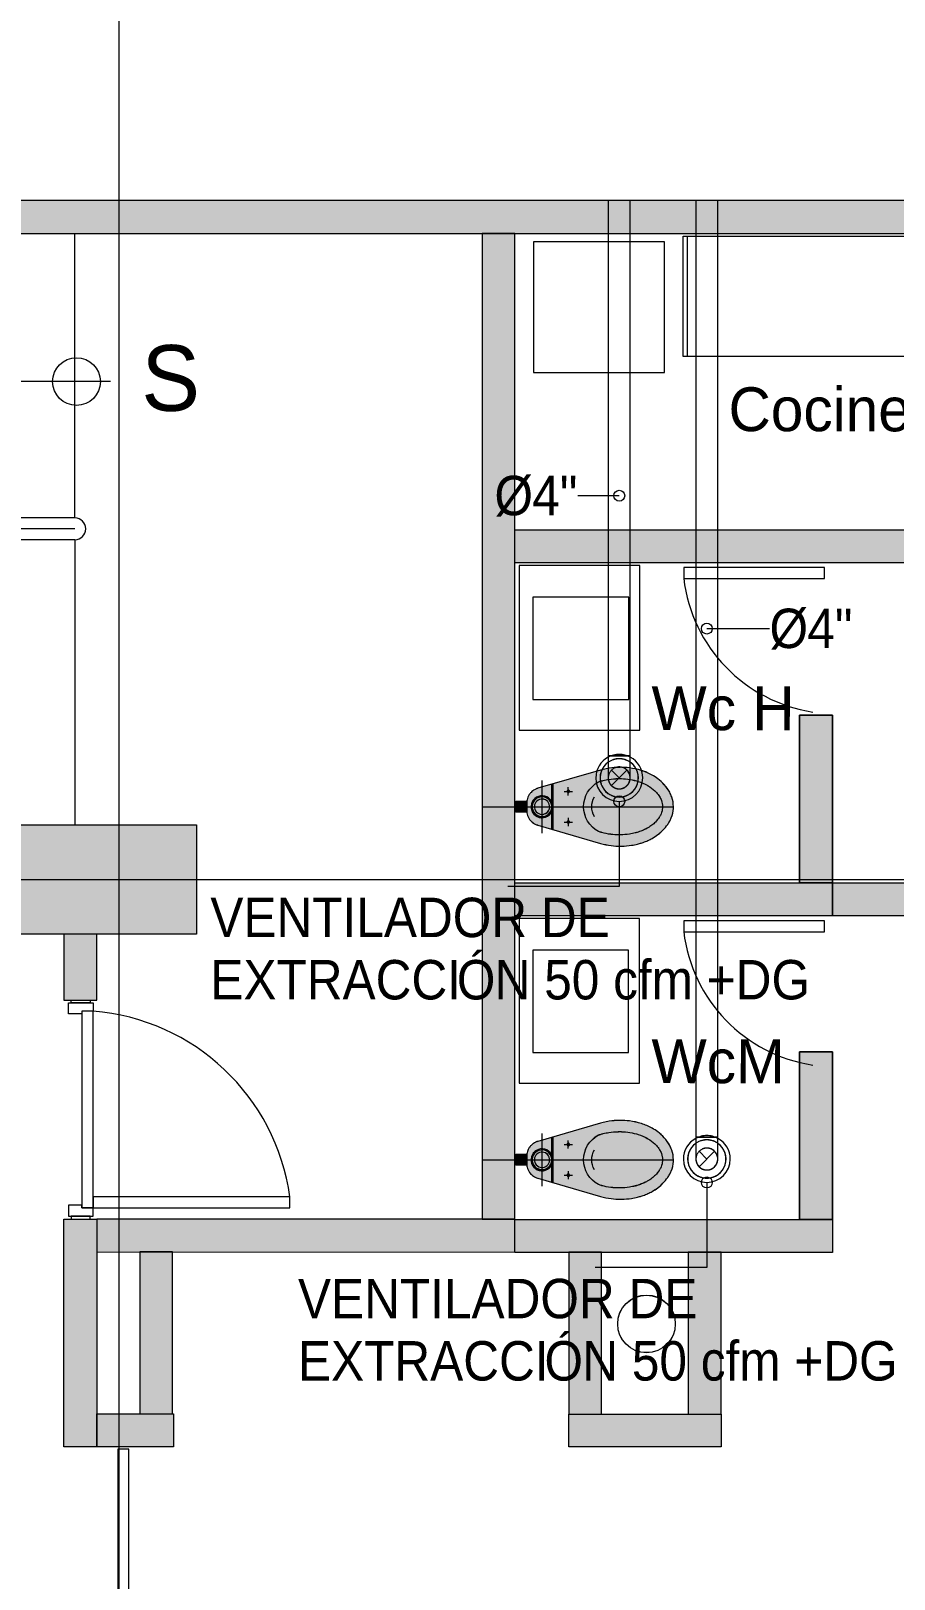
# Model space of a CAD drawing. Header units: metres. Extents: x 31.9 to 92.3, y -29 to 44.
# Drawn here: x 71.1 to 75.04, y -15.12 to -8.05 of the extents above; entities that cross this region are included whole.
import ezdxf

# ---------------------------------------------------------------- set-up
doc = ezdxf.new("R2010")
doc.units = ezdxf.units.M
doc.header["$LTSCALE"] = 100
doc.linetypes.add('HIDDEN JT', pattern=[0.0016, 0.001, -0.0006000000000000001])
doc.layers.add('A-DETL', color=7, linetype='Continuous', lineweight=9, true_color=0x00a600)
for name, color, linetype, lineweight in [('Arqui', 8, 'Continuous', 0), ('M-EQPM', 7, 'Continuous', 18), ('M-EQPM-IDEN', 7, 'Continuous', 9), ('M-HVAC-DUCT', 7, 'Continuous', 18), ('M-HVAC-DUCT-IDEN', 7, 'Continuous', 9)]:
    doc.layers.add(name, color=color, linetype=linetype, lineweight=lineweight)
doc.styles.add('SansSerif', font='SANSS__.TTF', dxfattribs={"width": 0.9, "height": 0.1799999999999998})

# ---------------------------------------------------------------- blocks, each defined once
blk = doc.blocks.new('estructura etapa 3')
at = {"layer": 'Arqui'}
h = blk.add_hatch(color=256, dxfattribs=at)
h.paths.add_polyline_path([(-91.65052479424082, -6658.123952498036), (-91.65052483163788, -6657.623952492478), (-92.34962468142191, -6657.623952492692), (-92.34962464402486, -6658.123952498251)])
h.paths.add_polyline_path([(-49.35360165399231, -6658.123953550201), (-49.35360165463851, -6657.623953544642), (-50.05450180622518, -6657.624073242631), (-50.05450180557898, -6658.124073248189)])
h.paths.add_polyline_path([(-56.05269290422109, -6658.123953548908), (-56.05269290486729, -6657.623953543349), (-56.75269290454423, -6657.624054381149), (-56.75269290389804, -6658.124054386707)])
h.paths.add_polyline_path([(-76.44963033445936, -6659.123953527316), (-76.94963033376087, -6659.123953525937), (-76.9496303338118, -6657.623953525355), (-76.44963033520833, -6657.623953526268)])
h.paths.add_polyline_path([(-83.94962466275808, -6659.123953526419), (-84.44962466205959, -6659.123953525041), (-84.44962466211052, -6657.623953524459), (-83.94962466350705, -6657.623953525372)])
h.paths.add_polyline_path([(-60.45199772839385, -6659.123953526823), (-60.95199772769581, -6659.123953525441), (-60.95199772774629, -6657.623953524859), (-60.45199772914327, -6657.623953525776)])
h.paths.add_polyline_path([(-67.94963033684814, -6659.123953523713), (-68.44963033614965, -6659.123953522334), (-68.44963033620058, -6657.623953521752), (-67.94963033759711, -6657.623953522665)])
h.paths.add_polyline_path([(-91.8500747383024, -6668.198768413866), (-91.85097488956569, -6667.598768198336), (-92.3500747393499, -6667.598781503685), (-92.34917458808638, -6668.198781719215)])
h.paths.add_polyline_path([(-49.35360165997224, -6668.198834775361), (-49.35360165969462, -6667.598834775361), (-49.85360166074236, -6667.598833612342), (-49.85360166101998, -6668.198833612343)])
h.paths.add_polyline_path([(-56.15447406834653, -6668.148833038669), (-56.15447406899273, -6667.648833033111), (-56.85356531954483, -6667.649075604333), (-56.85356531889863, -6668.149075609892)])
h.paths.add_polyline_path([(-59.95199772806779, -6667.648834198664), (-59.95199772878357, -6668.148834196337), (-61.45199772983131, -6668.148834197909), (-61.45199772876629, -6667.648834201169)])
h.paths.add_polyline_path([(-75.94963033499096, -6667.648834198664), (-75.94963033570673, -6668.148834196337), (-77.44963033675447, -6668.148834197915), (-77.44963033568945, -6667.648834201173)])
h.paths.add_polyline_path([(-68.9496303369873, -6667.648834196665), (-68.94963033537522, -6668.148834193871), (-67.44963033560805, -6668.148834194158), (-67.44963033675447, -6667.648834196951)])
h.paths.add_polyline_path([(-84.94963033851843, -6667.648834198664), (-84.9496303378022, -6668.148834196337), (-83.44963033675447, -6668.148834197913), (-83.44963033781994, -6667.648834201173)])
h.paths.add_polyline_path([(-91.85007473830262, -6676.198714255436), (-91.85007473830262, -6675.598714255436), (-92.34917458808661, -6675.598833980074), (-92.34917458808661, -6676.198833980075)])
h.paths.add_polyline_path([(-49.35360166367525, -6676.19883419188), (-49.35360166339763, -6675.598834191882), (-49.85360166444536, -6675.598834192097), (-49.85360166472299, -6676.198834192096)])
h.paths.add_polyline_path([(-56.15447406836017, -6676.148834216151), (-56.15447406900614, -6675.648834210593), (-56.75356531955811, -6675.64883419414), (-56.75356531891191, -6676.148834199698)])
h.paths.add_polyline_path([(-59.95199772438798, -6675.648834197268), (-59.95199772475451, -6676.148834194008), (-61.45199772603507, -6676.148834196047), (-61.45199772462081, -6675.648834197444)])
h.paths.add_polyline_path([(-75.94963033131114, -6675.648834197268), (-75.94963033167767, -6676.148834194008), (-77.44963033295824, -6676.14883419605), (-77.44963033154397, -6675.648834197447)])
h.paths.add_polyline_path([(-68.94963033179408, -6675.648834195734), (-68.94963033064766, -6676.148834194337), (-67.44963033076408, -6676.148834193225), (-67.44963033214333, -6675.648834194855)])
h.paths.add_polyline_path([(-84.94963034219415, -6675.648834197267), (-84.94963034182763, -6676.148834194008), (-83.44963034054706, -6676.14883419605), (-83.44963034196132, -6675.648834197447)])
h.paths.add_polyline_path([(-91.84714941676873, -6686.298775267753), (-91.85051282815846, -6685.698774462428), (-92.34961267794267, -6685.698773428964), (-92.34624926655272, -6686.298774234288)])
h.paths.add_polyline_path([(-49.35447406836727, -6686.298714517593), (-49.35360166807266, -6685.698714517594), (-49.85360166912039, -6685.698714501338), (-49.85447406941501, -6686.298714501339)])
h.paths.add_polyline_path([(-56.15447406836745, -6686.248834233877), (-56.15447406901365, -6685.748834228319), (-56.75356531956538, -6685.748834211868), (-56.75356531891919, -6686.248834217427)])
h.paths.add_polyline_path([(-59.95199772341482, -6685.748834215987), (-59.95199772366493, -6686.248834213194), (-61.45199772401418, -6686.248834215234), (-61.45199772283274, -6685.748834216163)])
h.paths.add_polyline_path([(-75.94963033033798, -6685.748834215987), (-75.94963033058809, -6686.248834213194), (-77.44963033093734, -6686.248834215237), (-77.4496303297559, -6685.748834216167)])
h.paths.add_polyline_path([(-68.94963033303281, -6685.748834214453), (-68.94963033130432, -6686.248834212125), (-67.44963033142074, -6686.248834210548), (-67.44963033279998, -6685.748834212411)])
h.paths.add_polyline_path([(-84.94963034316731, -6685.748834215987), (-84.9496303429172, -6686.248834213194), (-83.44963034256796, -6686.248834215237), (-83.44963034374939, -6685.748834216167)])
h.paths.add_polyline_path([(-49.35315161146889, -6694.294436561979), (-49.35360165463851, -6693.698920625079), (-49.8545017768505, -6693.698741702064), (-49.8540517336811, -6694.294257638963)])
h.paths.add_polyline_path([(-56.05360165399372, -6694.248831171114), (-56.05360165463969, -6693.748831165555), (-56.75269290582685, -6693.748781044401), (-56.75269290518088, -6694.24878104996)])
h.paths.add_polyline_path([(-91.65052481364307, -6694.248821470252), (-91.65052481428881, -6693.748821464693), (-92.34962466436525, -6693.748831164716), (-92.34962466371906, -6694.248831170275)])
h.paths.add_polyline_path([(-59.95199772487774, -6693.748833026099), (-59.95199772512831, -6694.248833023305), (-61.45199772547755, -6694.248833025344), (-61.45199772429567, -6693.748833026275)])
h.paths.add_polyline_path([(-75.94963032526482, -6693.748834201318), (-75.94963032586463, -6694.248834199689), (-77.44963032644671, -6694.248834200334), (-77.4496303251484, -6693.748834201268)])
h.paths.add_polyline_path([(-68.94963033087049, -6693.748834198155), (-68.94963032937437, -6694.248834196758), (-67.44963032937437, -6694.248834196578), (-67.44963032993917, -6693.748834197975)])
h.paths.add_polyline_path([(-84.94963034374939, -6693.748831169256), (-84.94963034314958, -6694.248831167626), (-83.4496303425675, -6694.248831168272), (-83.4496303438658, -6693.748831169205)])
h.paths.add_polyline_path([(-49.35776796243806, -6703.973684038515), (-49.35316311038366, -6703.373684038515), (-49.85404024317143, -6703.373987440974), (-49.8586450952256, -6703.973987440974)])
h.paths.add_polyline_path([(-56.05360165399395, -6703.923835747391), (-56.05360165463992, -6703.423835741832), (-56.75273400298954, -6703.424072574053), (-56.75273400234335, -6703.924072579612)])
h.paths.add_polyline_path([(-67.9496303576999, -6704.924075048131), (-67.94963035834837, -6703.424075044247), (-68.44963035939611, -6703.424075040889), (-68.44963035874764, -6704.924075044775)])
h.paths.add_polyline_path([(-91.65052481364307, -6703.92383574791), (-91.65052481428881, -6703.423835742351), (-92.34966752073262, -6703.423835738951), (-92.34966752008665, -6703.92383574451)])
h.paths.add_polyline_path([(-61.84720662715324, -6703.423835743541), (-60.34720663041378, -6703.423835744186), (-60.34720663062888, -6703.923835745234), (-61.84720662736879, -6703.923835744588)])
h.paths.add_polyline_path([(-83.94962464132084, -6704.92407504017), (-83.94962464196658, -6703.424075043429), (-84.44962464301432, -6703.424075043645), (-84.44962464236858, -6704.924075040384)])
h.paths.add_polyline_path([(-76.44963031215582, -6704.924075040624), (-76.44963031280156, -6703.424075043886), (-76.9496303138493, -6703.4240750441), (-76.94963031320356, -6704.924075040841)])
h.paths.add_polyline_path([(-49.35360165399231, -6711.948833174153), (-49.35360165463851, -6711.448833168596), (-50.05360165568629, -6711.44883308894), (-50.0536016550401, -6711.948833094499)])
h.paths.add_polyline_path([(-55.95360165399381, -6711.948833094221), (-55.95360165464001, -6711.448833088664), (-56.65360165568779, -6711.448833088879), (-56.6536016550416, -6711.948833094438)])
h.paths.add_polyline_path([(-91.6496246626715, -6711.948833076518), (-91.6496246633177, -6711.448833070961), (-92.3496246643657, -6711.44883197644), (-92.34962466371951, -6711.948831981999)])
h.paths.add_polyline_path([(-60.951997710299, -6711.948833015158), (-60.95200339290193, -6709.548833076966), (-60.45200339185419, -6709.548833077181), (-60.45199770925126, -6711.948833015374)])
h.paths.add_polyline_path([(-68.44963032069029, -6709.548833077413), (-68.44963031985947, -6711.948833015374), (-67.94963031997611, -6711.948833017021), (-67.94963032092335, -6709.548833076733)])
h.paths.add_polyline_path([(-76.94963031061309, -6709.548833077415), (-76.94963030978226, -6711.948833015374), (-76.44963030989868, -6711.948833017022), (-76.44963031084592, -6709.548833076734)])
h.paths.add_polyline_path([(-83.94962465720198, -6709.548833077073), (-83.94962465803303, -6711.948833013726), (-84.44962465791662, -6711.948833015374), (-84.44962465696915, -6709.548833076393)])
for p, q in [((-60.70200336861387, -6655.354214752224), (-60.70200339473047, -6714.914148188363)), ((-60.7019977284466, -6655.354214753336), (-60.7019977560152, -6714.91414797554)), ((-93.5201722163896, -6703.673835743373), (-46.50152233027245, -6703.673835745166))]:
    blk.add_line(p, q, dxfattribs=at)
blk.add_lwpolyline([(-61.84720662715324, -6703.423835743541), (-60.34720663041378, -6703.423835744186), (-60.34720663062888, -6703.923835745234), (-61.84720662736879, -6703.923835744588)], close=True, dxfattribs=at)
blk = doc.blocks.new('INODORO')
at = {"layer": 'Arqui'}
h = blk.add_hatch(color=256, dxfattribs=at)
edge = h.paths.add_edge_path()
edge.add_line((0.167138879916763, 0.3874542567732533), (0.0841340761049431, 0.1014604439486232))
edge.add_arc((0.0166338178486854, 0.1199999999093961), 0.0700000000000085, 269.9999996867988, 344.64191253289164, ccw=False)
edge.add_line((0.0166338174658449, 0.0499999999087777), (-0.0166338174676777, 0.0500000000906038))
edge.add_arc((-0.016633817085733, 0.1200000000917498), 0.0699999999999481, 195.3580868407373, 269.99999968683017, ccw=False)
edge.add_line((-0.08413407554513701, 0.1014604448682803), (-0.1671388762304913, 0.3874542586008414))
edge.add_arc((0.1445241762276623, 0.4779091156929099), 0.3245241738887575, 179.9999996868257, 196.1844647994607, ccw=False)
edge.add_arc((0.1445241762258433, 0.4779091156929099), 0.3245241738885062, 162.8823672647612, 179.9999996868052, ccw=False)
edge.add_arc((0.0735606987828419, 0.4997642400489898), 0.2502714864526803, 143.3683697551233, 162.8823672647904, ccw=False)
edge.add_arc((0.0285611388035818, 0.5332224222456718), 0.1941964442831833, 119.1220158624026, 143.3683697551146, ccw=False)
edge.add_arc((2.9203875e-09, 0.5844902877188362), 0.1355097122808655, 89.99999968678691, 119.12201586236091, ccw=False)
edge.add_arc((2.9203875e-09, 0.5844902877179265), 0.1355097122805724, 60.877983511279126, 89.9999996868533, ccw=False)
edge.add_arc((-0.0285611335220324, 0.5332224225594473), 0.1941964442830499, 36.63162961851879, 60.87798351123172, ccw=False)
edge.add_arc((-0.0735606938687283, 0.4997642408529829), 0.2502714864527536, 17.117632108836688, 36.631629618503325, ccw=False)
edge.add_arc((-0.1445241715509269, 0.4779091172708834), 0.3245241738884838, -3.131308972115221e-07, 17.117632108913824, ccw=False)
edge.add_arc((-0.1445241715500174, 0.4779091172695189), 0.3245241738885833, 343.81552050504206, 359.9999996868814, ccw=False)
blk.add_hatch(color=256, dxfattribs=at).paths.add_polyline_path([(0.0249999999987267, 0.0500000000006367), (-0.0250000000005457, 0.0500000000020009), (-0.0250000000014552, 0), (0.0249999999996362, 4.547e-13)])
at = {"layer": 'Arqui', "extrusion": (-1.5566525472e-06, -4.4737095447e-06, 0.9999999999887814)}
for p, q in [((-0.0512779855508256, 0.2400000002935485, 13.501742092681), (-0.0887220123605062, 0.2400000004986396, 13.50174203439367)), ((-0.0699999990584388, 0.2212779869937549, 13.50174197978049), (-0.069999998852893, 0.2587220138016164, 13.50174214729419)), ((0.0512779876389118, 0.2399999997337545, 13.50174225232502), (0.0887220144476828, 0.2399999995291182, 13.50174231061236)), ((0.0700000009418886, 0.2212779862279603, 13.50174219771184), (0.0700000011456155, 0.2587220130349124, 13.50174236522554)), ((0.1029590844498784, 0.169999999450738, 13.50174201961486), (-0.1029590831250857, 0.1700000005789661, 13.50174169907182)), ((-0.0237486835449659, 0.1640000001457338, 13.50174179553264), (-0.1013111289695416, 0.1640000005691036, 13.50174167479486)), ((0.1013111302281118, 0.1639999994617938, 13.50174199020731), (0.0237486848026833, 0.1639999998856183, 13.50174186946954))]:
    blk.add_line(p, q, dxfattribs=at)
at = {"layer": 'Arqui', "extrusion": (-1.5566525472e-06, -4.4737095447e-06, 0.9999999999887814), "flags": 128}
for points, elevation in [([(0.1671388799180908, 0.3874542567674592), (0.0841340761063266, 0.1014604439433082, -0.0167011858539135), (0.0827460431519839, 0.0969962248799978, -0.0228064528630514), (0.0803759648998266, 0.0910701072474405, -0.0218209622997338), (0.0776118789034668, 0.0856244843505995, -0.0347514792471935), (0.0722630478320732, 0.0775101332194199, -0.0365712911506086), (0.065478668989913, 0.0698583952563556, -0.0439883392274098), (0.055953944524454, 0.0620868957062605, -0.0521847935260016), (0.0431115439781712, 0.0552008485319434, -0.0824963867723115), (0.0207382643283103, 0.0501204355199821, -0.0146682033006329), (0.016633817465493, 0.049999999907792), (-0.0166338174681699, 0.0500000000892362, -0.083908947042246), (-0.0396378349518565, 0.0538878592796746, -0.0986986279768356), (-0.0632296782828643, 0.0677618366508902, -0.0824963867874234), (-0.0776167863289649, 0.0856331925254456, -0.0521847935286534), (-0.0834107733392284, 0.0990038548847728, -0.0091466910465832), (-0.0841340755424673, 0.1014604448637169), (-0.1671388762315909, 0.3874542585969077, -0.0384382318810308), (-0.1773120912419022, 0.436227508481503, -0.0322098651645196), (-0.179999997662262, 0.4779091174592618, -0.0043562944650778), (-0.1799507307570857, 0.4835636869435682, -0.0347539822823099), (-0.1760397497963983, 0.5284532426546146, -0.0218184611944585), (-0.1704152023055578, 0.5561978587393114, -0.0137793666262375), (-0.1656243812009251, 0.573427761838207, -0.0090242503766358), (-0.1628101955625901, 0.5820115332269507, -0.0228039516042641), (-0.1543373170048916, 0.6031968815550527, -0.0218209623747577), (-0.1444549128022155, 0.6226666811719203, -0.0315147983743547), (-0.1272792173413599, 0.6490932225697252, -0.0032331399943346), (-0.1257677262995335, 0.6510988845571141, -0.0365712911242686), (-0.1069463219407443, 0.6723266531382831, -0.0439883392046276), (-0.0805225559546658, 0.693886688675776, -0.0220501206487333), (-0.0659486565789375, 0.7028695782688371, -0.0301025395815668), (-0.05125606195865599, 0.7099322979612929, -0.0824963867841922), (-0.0079446084483641, 0.7197669127161005, -0.0146663661885284), (3.6587572e-09, 0.719999999991422, -0.0839082790123927), (0.0445320610557226, 0.7124737941473592, -0.0433837691539921), (0.0659486637128932, 0.7028695775453342, -0.0550790149373282), (0.1007063471003309, 0.6781437026464371, -0.0508149280683712), (0.1272792238852709, 0.6490932211777436, -0.0315497034242814), (0.1444720595537028, 0.6226362692529773, -0.0521855455748661), (0.1651875980231962, 0.5748313444857477, -0.0014683863351956), (0.1656243869217695, 0.5734277600260388, -0.0425164554927479), (0.1773120686760742, 0.5195909348136257, -0.0322100287174995), (0.1800000023387562, 0.4779091154888416, -0.0043571310662072), (0.1799507165077342, 0.4722534601760911, -0.0347522301866887), (0.1760399391368104, 0.4273661615002933, -0.0218196117753596), (0.1704151328853481, 0.3996200761491883, -0.0097069137479181), (0.167138857705388, 0.3874541802362085)], 13.50184572046907), ([(2.10209143665e-05, 0.6700604028757108, 0.0146663662201114), (-0.0049980160714407, 0.6699131491592321, 0.0824963867754862), (-0.0323601810299641, 0.6637000962787579, 0.0447953269140428), (-0.0459570889083387, 0.6566657190582808, 0.0073747332536994), (-0.0496328151280998, 0.6542484947989952, 0.0439883391764525), (-0.0699262428530629, 0.6376904075384654, 0.0365712911168267), (-0.0843810639122695, 0.6213875009867291, 0.0188768098917693), (-0.0908717233557279, 0.6121897254497327, 0.015864262478818), (-0.0979042313401942, 0.6005909817039088, 0.0218209623995093), (-0.1063467931616888, 0.5839578847887129, 0.0228039516112901), (-0.11358519381172, 0.5658591904561657, 0.0179099563173766), (-0.1180962050232618, 0.5512265233249379, 0.0048944974453076), (-0.1195818378695009, 0.5454905562712559, 0.0218184611920648), (-0.124827357386251, 0.5196155991474912, 0.0347539822809637), (-0.1284747844892388, 0.477751068541692, 0.0043562944693063), (-0.1285207313875723, 0.4724775501558188, 0.0322098651650438), (-0.126013958070092, 0.4336047886186073, 0.0336196500379373), (-0.1180962058839448, 0.3937285768771058, 0.0103533777945605), (-0.1156160600690441, 0.3852294822167833, 0.0084883444845169), (-0.1133215334037229, 0.3783427035490652)], 13.50174109866126), ([(0.1133635720422624, 0.3783427023080597, 0.0009349440113181), (0.1136277496650072, 0.3790973919334771, 0.0179081190670982), (0.1181382446900456, 0.3937285755838043, 0.0048942608912736), (0.1196238084346395, 0.3994642646617991, 0.0218196117238312), (0.1248695692754063, 0.4253405920407407, 0.0347522301599872), (0.1285168065081305, 0.4672030177138213, 0.0043571310470062), (0.1285627710560046, 0.4724775487488305, 0.032210028726899), (0.1260559723300845, 0.5113505064617754, 0.0336194864654326), (0.1181382455515812, 0.5512265220270888, 0.0103527910675619), (0.1156582502073494, 0.5597251381185752, 0.0521855455776311), (0.0979609155770011, 0.6005650010045886, 0.0158991415559226), (0.0909137645516698, 0.6121897244565649, 0.0665105114334335), (0.0651759842235907, 0.6421578962907079, 0.0403733848146336), (0.0459991305885239, 0.6566657185562396, 0.0580937513201958), (0.0281543067209428, 0.6653056955411218, 0.0839082790044594), (2.10209143665e-05, 0.6700604028757108)], 13.50174109866127)]:
    blk.add_lwpolyline(points, format="xyb", dxfattribs=dict(at, elevation=elevation))
at = {"layer": 'Arqui', "ltscale": 0.25, "extrusion": (-1.5566525472e-06, -4.4737095447e-06, 0.9999999999887814), "elevation": 13.50174109866126}
for points in [[(2.10175234599e-05, -0.1499395971131048), (2.10215969494e-05, 0.7200604028791215)], [(-0.1199789826137919, 0.1200604028850315), (0.1200210176653818, 0.1200604028813935)]]:
    blk.add_lwpolyline(points, dxfattribs=at)
at = {"layer": 'Arqui', "extrusion": (-1.5566525472e-06, -4.4737095447e-06, 0.9999999999887814), "elevation": 13.50174109866127}
blk.add_lwpolyline([(0.0250210175254287, 0.0500604028859863), (-0.0249789824728811, 0.0500604028855315), (-0.0249789824750483, 6.04028866683e-05), (0.025021017524171, 6.04028866683e-05)], close=True, dxfattribs=at)
at = {"layer": 'Arqui', "extrusion": (-1.556652547174008e-06, -4.473709544709044e-06, 0.9999999999887812)}
blk.add_ellipse((2.1245228e-09, 0.438210434820121, 13.50174305923893), major_axis=(0.1210894758802731, -0.0421337682255033), ratio=0.9999999999887806, start_param=3.962815268545562, end_param=6.131667520141916, dxfattribs=at)
at = {"layer": 'Arqui', "extrusion": (-1.556652547168421e-06, -4.473709544710988e-06, 0.9999999999887813)}
blk.add_ellipse((2.1245228e-09, 0.438210434820121, 13.50174305923893), major_axis=(0.08626053019274069, -0.0300148395202315), ratio=0.9999999999887816, start_param=4.528682651413999, end_param=5.565800137270519, dxfattribs=at)
at = {"layer": 'Arqui', "extrusion": (-1.556652547069511e-06, -4.473709544810609e-06, 0.9999999999887813)}
for centre in [(-0.0699999989565754, 0.2400000003976856, 13.50174206353734), (0.07000000104375201, 0.2399999996282531, 13.50174228146869)]:
    blk.add_ellipse(centre, major_axis=(0.0056667529156613, -0.0019717787378508), ratio=0.9999999999887814, dxfattribs=at)
at = {"layer": 'Arqui', "extrusion": (-1.556652547155208e-06, -4.473709544715585e-06, 0.9999999999887815)}
blk.add_ellipse((3.881837e-10, 0.120000000015807, 13.50174163565786), major_axis=(0.0472229409644698, -0.0164314894835613), ratio=0.9999999999887814, dxfattribs=at)
at = {"layer": 'Arqui', "extrusion": (-1.556652547174209e-06, -4.473709544708974e-06, 0.9999999999887813)}
blk.add_ellipse((3.881837e-10, 0.120000000015807, 13.50174163565786), major_axis=(0.0425006468680414, -0.014788340535414), ratio=0.9999999999887812, dxfattribs=at)
at = {"layer": 'Arqui', "extrusion": (-1.556652547156365e-06, -4.473709544715183e-06, 0.9999999999887816)}
blk.add_ellipse((3.881837e-10, 0.120000000015807, 13.50174163565786), major_axis=(0.0330560586750786, -0.011502042638485), ratio=0.9999999999887814, dxfattribs=at)
blk = doc.blocks.new('A$C59bbb444')
at = {"layer": 'Arqui', "ltscale": 0.3}
h = blk.add_hatch(color=256, dxfattribs=at)
h.dxf.hatch_style = 1
h.paths.add_polyline_path([(45.26533978007228, 20.15019176184933), (29.53215300753595, 20.15016918818446), (29.5321530028948, 20.00016498673222), (45.26533977543113, 20.00018756028066)])
h = blk.add_hatch(color=256, dxfattribs=at)
h.dxf.hatch_style = 1
h.paths.add_polyline_path([(41.27749313610934, 20.00017731894195), (41.27740805956535, 15.49958350848237), (41.42745716143133, 15.49958350848237), (41.42754223797533, 20.00017731894195)])
h = blk.add_hatch(color=256, dxfattribs=at)
h.dxf.hatch_style = 1
h.paths.add_polyline_path([(44.26702305164713, 18.4965273359262), (41.42750744527757, 18.4964602412133), (41.42750745217927, 18.64632499481422), (44.2670233739243, 18.64639197638871)])
h = blk.add_hatch(color=256, dxfattribs=at)
h.dxf.hatch_style = 1
h.paths.add_polyline_path([(42.72713370847327, 17.80111324789186), (42.87703258031399, 17.80111324789186), (42.87703258031399, 17.03469485542746), (42.72713370847327, 17.03469485542746)])
h = blk.add_hatch(color=256, dxfattribs=at)
h.dxf.hatch_style = 1
h.paths.add_polyline_path([(42.87703226499593, 16.88464545243687), (41.42747618504222, 16.88456830849145), (41.42747618504222, 17.03461741035744), (42.87703258037141, 17.03469444116445)])
h = blk.add_hatch(color=256, dxfattribs=at)
h.dxf.hatch_style = 1
h.paths.add_polyline_path([(43.56794578998847, 16.88481025844931), (42.87707213096041, 16.88464545455872), (42.87707213096041, 17.03469455642471), (43.56794610536394, 17.03485924717688)])
h = blk.add_hatch(color=256, dxfattribs=at)
h.dxf.hatch_style = 1
h.paths.add_polyline_path([(39.51864662975083, 16.80065780795621), (39.36862139056791, 16.80065780795621), (39.36855268343345, 16.50012976976495), (39.51857792261637, 16.50012976976495)])
h = blk.add_hatch(color=256, dxfattribs=at)
h.dxf.hatch_style = 1
h.paths.add_polyline_path([(42.72709608091179, 16.26424586595249), (42.87699495275251, 16.26424586595249), (42.87699495275251, 15.49782747348809), (42.72709608091179, 15.49782747348809)])
h = blk.add_hatch(color=256, dxfattribs=at)
h.dxf.hatch_style = 1
h.paths.add_polyline_path([(39.51864671715771, 14.46045151879071), (39.36862147797478, 14.46045151879071), (39.36855277046914, 15.49996502705881), (39.51857800965206, 15.49996502705881)])
h = blk.add_hatch(color=256, dxfattribs=at)
h.dxf.hatch_style = 1
h.paths.add_polyline_path([(41.42745716143122, 15.34955826929399), (41.42745716143122, 15.49958350847646), (39.51858389543986, 15.50013059672665), (39.51858389543986, 15.35010535754418)])
h = blk.add_hatch(color=256, dxfattribs=at)
h.dxf.hatch_style = 1
h.paths.add_polyline_path([(42.87699463743456, 15.3477780704975), (41.42743855748074, 15.34770092655208), (41.42743855748074, 15.49775002841807), (42.87699495281004, 15.49782705922507)])
h = blk.add_hatch(color=256, dxfattribs=at)
h.dxf.hatch_style = 1
h.paths.add_polyline_path([(39.7148793224394, 15.35024264071535), (39.71484558018301, 14.61037048547632), (39.864894682049, 14.61037048547632), (39.86492842430539, 15.35024264071535)])
h = blk.add_hatch(color=256, dxfattribs=at)
h.dxf.hatch_style = 1
h.paths.add_polyline_path([(41.67344047298911, 15.34979154021357), (41.67340673073261, 14.60991938497455), (41.8234558325986, 14.60991938497455), (41.8234895748551, 15.34979154021357)])
h = blk.add_hatch(color=256, dxfattribs=at)
h.dxf.hatch_style = 1
h.paths.add_polyline_path([(42.21847712098315, 15.34979154021357), (42.21844337872676, 14.60991938497455), (42.36849248059275, 14.60991938497455), (42.36852622284914, 15.34979154021357)])
h = blk.add_hatch(color=256, dxfattribs=at)
h.dxf.hatch_style = 1
h.paths.add_polyline_path([(39.86862147902252, 14.6105454653557), (39.86862147902252, 14.46052022617232), (39.51864671715771, 14.46045151879071), (39.51864671715771, 14.61047675797408)])
h = blk.add_hatch(color=256, dxfattribs=at)
h.dxf.hatch_style = 1
h.paths.add_polyline_path([(42.36849355844936, 14.60990490604991), (42.36849355844936, 14.45987966686653), (41.67340223550082, 14.45986967297767), (41.67340223550082, 14.60989491216105)])
at = {"layer": 'Arqui'}
for p, q in [((39.4182886844585, 18.70142590913338), (39.41828868417747, 20.00124397880745)), ((39.4182886844585, 18.70142590913338), (36.42482042094252, 18.70142590733894)), ((39.41828868666585, 18.65142591025187), (36.42482042093798, 18.65142590775804)), ((39.41828868620019, 18.60142591043723), (36.42482042093798, 18.60142590771147)), ((39.41828868441212, 18.60142591814247), (39.41828868301423, 17.3016078484693))]:
    blk.add_line(p, q, dxfattribs=at)
for points in [[(45.26533978007228, 20.15019176184933), (29.53215300753595, 20.15016918818446), (29.5321530028948, 20.00016498673222), (45.26533977543113, 20.00018756028066)], [(41.27749313610934, 20.00017731894195), (41.27740805956535, 15.49958350848237), (41.42745716143133, 15.49958350848237), (41.42754223797533, 20.00017731894195)], [(42.11039211294553, 19.36533903789086), (42.11039211294553, 19.96121080772127), (41.51278126633588, 19.96121080772127), (41.51278126633588, 19.36533903789086)], [(42.11039219998122, 19.36517429565765), (42.11039219998122, 19.96104606548806), (41.51278135337157, 19.96104606548806), (41.51278135337157, 19.36517429565765)], [(44.10275251868279, 19.4378784847554), (42.19555157772174, 19.43787859708709), (42.19555158869025, 19.98766634338926), (44.10275252918564, 19.98766622966059)], [(44.10275260571848, 19.43771374252219), (42.21555166475741, 19.43771385485388), (42.21555167572592, 19.98750160115605), (44.10275261622132, 19.98750148742738)], [(44.26702305164713, 18.4965273359262), (41.42750744527757, 18.4964602412133), (41.42750745217927, 18.64632499481422), (44.2670233739243, 18.64639197638871)], [(42.84148644725587, 18.42413752574657), (42.84148644653283, 18.47413752695729), (42.19804641889073, 18.47413670402011), (42.19804641868245, 18.4241367051377)], [(42.72713370847327, 17.80111324789186), (42.87703258031399, 17.80111324789186), (42.87703258031399, 17.03469485542746), (42.72713370847327, 17.03469485542746)], [(42.87703226499593, 16.88464545243687), (41.42747618504222, 16.88456830849145), (41.42747618504222, 17.03461741035744), (42.87703258037141, 17.03469444116445)], [(43.56794578998847, 16.88481025844931), (42.87707213096041, 16.88464545455872), (42.87707213096041, 17.03469455642471), (43.56794610536394, 17.03485924717688)], [(42.84144881969451, 16.81224559287421), (42.84144881897146, 16.86224559408492), (42.19800879132936, 16.86224477114774), (42.19800879112108, 16.81224477226533)], [(39.51864662975083, 16.80065780795621), (39.36862139056791, 16.80065780795621), (39.36855268343345, 16.50012976976495), (39.51857792261637, 16.50012976976495)], [(39.45114492095854, 15.55083399472778), (39.50184914557576, 15.55083399472051), (39.50184914731653, 16.44942554385625), (39.45114492235007, 16.44942554432919)], [(42.72709608091179, 16.26424586595249), (42.87699495275251, 16.26424586595249), (42.87699495275251, 15.49782747348809), (42.72709608091179, 15.49782747348809)], [(39.50184914581496, 15.60153821945414), (39.50184914557576, 15.55083399472051), (40.40044069506075, 15.55083399297973), (40.40044069564919, 15.60153821817903)], [(39.51864671715771, 14.46045151879071), (39.36862147797478, 14.46045151879071), (39.36855277046914, 15.49996502705881), (39.51857800965206, 15.49996502705881)], [(41.42745716143122, 15.34955826929399), (41.42745716143122, 15.49958350847646), (39.51858389543986, 15.50013059672665), (39.51858389543986, 15.35010535754418)], [(42.87699463743456, 15.3477780704975), (41.42743855748074, 15.34770092655208), (41.42743855748074, 15.49775002841807), (42.87699495281004, 15.49782705922507)], [(39.7148793224394, 15.35024264071535), (39.71484558018301, 14.61037048547632), (39.864894682049, 14.61037048547632), (39.86492842430539, 15.35024264071535)], [(41.67344047298911, 15.34979154021357), (41.67340673073261, 14.60991938497455), (41.8234558325986, 14.60991938497455), (41.8234895748551, 15.34979154021357)], [(42.21847712098315, 15.34979154021357), (42.21844337872676, 14.60991938497455), (42.36849248059275, 14.60991938497455), (42.36852622284914, 15.34979154021357)], [(39.86862147902252, 14.6105454653557), (39.86862147902252, 14.46052022617232), (39.51864671715771, 14.46045151879071), (39.51864671715771, 14.61047675797408)], [(42.36849355844936, 14.60990490604991), (42.36849355844936, 14.45987966686653), (41.67340223550082, 14.45986967297767), (41.67340223550082, 14.60989491216105)]]:
    blk.add_lwpolyline(points, close=True, dxfattribs=at)
for points in [[(39.58056011447752, 19.32350871939116), (38.44338551191095, 19.32350871659537), (38.57311711546436, 19.40994949353762)], [(39.58056011715507, 19.32350871613153), (38.44338551191095, 19.32350871659537), (38.57311711534339, 19.23706793919109)], [(42.87703258031399, 17.03469485542746), (42.87713370847314, 17.80111324789186), (42.72713370847327, 17.80111324789186), (42.72717443709951, 17.03468689182318), (42.87703257665407, 17.03466711818783)], [(39.45114491426102, 16.43674948698617), (39.38935215154379, 16.43674948606213), (39.389352150386, 16.48745371149425), (39.50184914098008, 16.48745371194536), (39.50184914050988, 16.44942554298768), (39.45114491554341, 16.44942554346062), (39.45114491426102, 16.43674948698617)], [(39.48917308322689, 16.50012976935295), (39.48917308310865, 16.48745371287851), (39.40202820790819, 16.48745371241466), (39.40202820662944, 16.50012976865628)], [(42.87699495275251, 15.49782747348809), (42.87709608091177, 16.26424586595249), (42.72709608091179, 16.26424586595249), (42.72713680953802, 15.49781950988381), (42.8769949490927, 15.49779973624845)], [(39.45114491967888, 15.56351005073657), (39.38935215591391, 15.56351005074384), (39.38935215567471, 15.51280582484605), (39.50184914591955, 15.51280582576283), (39.50184914557576, 15.55083399472051), (39.45114492095854, 15.55083399472778), (39.45114491967888, 15.56351005073657)], [(39.48917308851287, 15.50012976882454), (39.48917308909586, 15.51280582669597), (39.40202821214916, 15.5128058253008), (39.40202821214825, 15.50012976929202)]]:
    blk.add_lwpolyline(points, dxfattribs=at)
at = {"layer": 'Arqui', "elevation": 7.165158066868571e-08}
for points in [[(41.44733489598275, 18.48435060353086), (41.44733500831444, 17.73268390219846), (41.99712275461661, 17.73268391316697), (41.99712264088794, 18.4843506140337)], [(41.44733498301844, 18.48418586129765), (41.44733509535013, 17.73251915996525), (41.9971228416523, 17.73251917093376), (41.99712272792362, 18.48418587180049)], [(41.94692745958946, 18.33969134794324), (41.50910531685713, 18.3396913433312), (41.50910532218131, 17.87264109178022), (41.94692746293458, 17.8726410942968)], [(41.94692754662515, 18.33952660571003), (41.50910540389282, 18.33952660109799), (41.509105409217, 17.87247634954701), (41.94692754997027, 17.87247635206359)], [(41.44729726842138, 16.87245867065849), (41.44729738075307, 16.12079196932609), (41.99708512705524, 16.1207919802946), (41.99708501332657, 16.87245868116133)], [(41.44729735545707, 16.87229392842528), (41.44729746778876, 16.12062722709288), (41.99708521409093, 16.12062723806139), (41.99708510036226, 16.87229393892812)], [(41.94688983202809, 16.72779941507088), (41.50906768929576, 16.72779941045883), (41.50906769461994, 16.26074915890786), (41.94688983537321, 16.26074916142443)], [(41.94688991906378, 16.72763467283767), (41.50906777633145, 16.72763466822562), (41.50906778165563, 16.26058441667465), (41.9468899224089, 16.26058441919122)]]:
    blk.add_lwpolyline(points, close=True, dxfattribs=at)
at = {"layer": 'Arqui', "ltscale": 3}
blk.add_lwpolyline([(39.61499712403702, 12.86631649678975), (39.66499712524774, 12.86631649751189), (39.66500710442801, 14.4490909544088), (39.6150071055456, 14.44909095461799)], close=True, dxfattribs=at)
at = {"layer": 'Arqui'}
blk.add_circle((39.42612781206549, 19.32350871350127), 0.1088799229861706, dxfattribs=at)
at = {"layer": 'Arqui', "ltscale": 0.03}
for centre in [(42.02833879442392, 15.02171150032291), (42.0283388814596, 15.0215467580897)]:
    blk.add_circle(centre, 0.1314807356138772, dxfattribs=at)
at = {"layer": 'Arqui'}
for centre, radius, start, end in [((39.41828868626931, 18.65142591795711), 0.0499999999227718, 270.0000000333505, 90.00000003329842), ((42.89519044873919, 18.50883108771313), 0.7022698463438561, 186.9267840635247, 261.1448125766452), ((42.89515282117782, 16.89693915484077), 0.7022698463438561, 186.9267840635247, 261.1448125766452), ((39.42327074036621, 15.46604047550181), 0.9865195178776007, 7.894489231054099, 85.43142808866308)]:
    blk.add_arc(centre, radius, start, end, dxfattribs=at)
blk.add_blockref('estructura etapa 3', (100.3206247838409, 6720.724493553013), dxfattribs=at)
at = {"layer": 'Arqui', "extrusion": (0, 0, -1), "zscale": -1, "rotation": 90.00001585775081}
for p in [(-41.43131886331139, 17.38268390585063, 13.50174109881273), (-41.43131895034708, 17.38251916361742, 13.50174109881273), (-41.43128123575002, 15.77079197297826, 13.50174109881273), (-41.43128132278571, 15.77062723074505, 13.50174109881273)]:
    blk.add_blockref('INODORO', p, dxfattribs=at)
at = {"layer": 'Arqui'}
for s, height, rotation, p in [('S', 0.3, 359.9331414428116, (39.72215922265036, 19.19021351903166)), ('Cocineta', 0.2, 359.9331414428116, (42.4025593388717, 19.09755635215834)), ('Wc H', 0.2, 359.9331414428377, (42.05081784224171, 17.73268390487192, 7.165158066868571e-08)), ('WcM', 0.2, 359.9331414428377, (42.05078021468034, 16.12079197199955, 7.165158066868571e-08))]:
    blk.add_text(s, height=height, rotation=rotation, dxfattribs=at).set_placement(p)
blk = doc.blocks.new('VENT_ EXT_ 100 CFM - HCM-150-V11-NIVEL 03')
at = {"layer": 'A-DETL', "color": 3, "linetype": 'HIDDEN JT', "true_color": 0x00ff00}
for radius, start, end in [(0.08700000000000324, 42.8623546561283, 137.1376136283662), (0.1070000000000082, 61.80704165143022, 118.1929577433007), (0.08700000000001186, 162.8623546561474, 177.1376136283364), (0.08700000000000455, 142.8623546561715, 157.1376136282722), (0.08700000000000235, 22.8623546561155, 37.13761362834975), (0.08699999999999375, 2.862354656100943, 17.1376136284048), (0.0869999999999973, 182.8623546561602, 197.1376136283285), (0.08700000000000786, 202.8623546561334, 217.1376136283386), (0.08700000000000249, 222.8623546561425, 237.1376136283288), (0.08699999999999533, 302.8623546561456, 317.137613628343), (0.08699999999999905, 322.8623546561426, 337.1376136283013), (0.0870000000000045, 342.8623546561877, 357.1376136283234), (0.0869999999999937, 242.862354656177, 257.1376136283222), (0.08699999999999507, 262.8623546561313, 277.1376136283446), (0.08699999999999854, 282.8623546560558, 297.1376136284026)]:
    blk.add_arc((73.78453228515905, -11.46006469689575), radius, start, end, dxfattribs=at)
at = {"layer": 'M-EQPM', "color": 3, "true_color": 0x00ff00}
for radius, start, end in [(0.1070000000000043, 118.219631859946, 179.9999841422399), (0.106999999999998, 359.99998414224, 61.78036753477905), (0.08699999999999883, 157.3267190773466, 162.6732492071373), (0.0870000000000045, 137.326719077397, 142.6732492070981), (0.0869999999999981, 37.32671907732659, 42.6732492071523), (0.08700000000000523, 17.32671907731418, 22.6732492071764), (0.1070000000000071, 179.9999841422376, 359.9999841422353), (0.08700000000000971, 177.3267190772811, 179.9999841422393), (0.0870000000000045, 179.9999841422351, 182.6732492071941), (0.08700000000000101, 197.326719077308, 202.6732492071621), (0.08699999999999754, 217.3267190772849, 222.6732492071914), (0.08699999999999962, 317.3267190773203, 322.6732492071459), (0.08699999999998356, 337.3267190773166, 342.6732492071706), (0.08699999999999233, 359.9999841422395, 2.673249207113467), (0.08699999999998889, 357.3267190773744, 359.9999841422389), (0.08699999999999325, 237.3267190773129, 242.6732492071728), (0.08699999999999468, 257.3267190773237, 262.6732492071392), (0.08700000000000366, 277.326719077373, 282.6732492071012), (0.08699999999999315, 297.3267190773968, 302.6732492070877)]:
    blk.add_arc((73.78453228515905, -11.46006469689575), radius, start, end, dxfattribs=at)
blk = doc.blocks.new('M_Round Elbow - 1 D PVC-V12-NIVEL 03')
at = {"layer": 'A-DETL', "color": 3, "linetype": 'HIDDEN JT', "true_color": 0x00ff00}
blk.add_line((73.73453228515912, -11.45993571129329), (73.73453228515912, -11.46005886891873), dxfattribs=at)
at = {"layer": 'M-HVAC-DUCT', "color": 3, "true_color": 0x00ff00}
for p, q in [((73.78453228515905, -11.36006469689574), (73.73453228515905, -11.36006469689573)), ((73.83453228515904, -11.36006469689575), (73.78453228515905, -11.36006469689574))]:
    blk.add_line(p, q, dxfattribs=at)
at = {"layer": 'M-HVAC-DUCT', "color": 3, "true_color": 0x00ff00, "flags": 128}
for points in [[(73.73453228515913, -11.36006469689574), (73.73453228515913, -11.3640636303144), (73.73453228515913, -11.36805616629265), (73.73453228515913, -11.37203591762463), (73.73453228515913, -11.37599651755716), (73.73453228515913, -11.37993162997524), (73.73453228515913, -11.38383495953845), (73.73453228515912, -11.38770026175215), (73.73453228515912, -11.39152135295734), (73.73453228515913, -11.39529212022325), (73.73453228515913, -11.3990065311266), (73.73453228515913, -11.40265864340233), (73.73453228515913, -11.40624261444988), (73.73453228515913, -11.40975271068011), (73.73453228515913, -11.41318331668782), (73.73453228515913, -11.41652894423525), (73.73453228515913, -11.41978424103198), (73.73453228515913, -11.42294399929758), (73.73453228515912, -11.42600316409289), (73.73453228515912, -11.42895684140679), (73.73453228515912, -11.43180030598569), (73.73453228515912, -11.43452900889282), (73.7345322851591, -11.43713858478563), (73.7345322851591, -11.43962485889937), (73.7345322851591, -11.44198385372583), (73.73453228515912, -11.44421179537653), (73.73453228515912, -11.44630511962008), (73.73453228515912, -11.44826047758423), (73.73453228515912, -11.45007474111339), (73.73453228515912, -11.45174500777291), (73.73453228515912, -11.45326860549247), (73.73453228515912, -11.45464309684069), (73.73453228515912, -11.45586628292466), (73.73453228515912, -11.45693620690756), (73.73453228515912, -11.45785115713927), (73.73453228515912, -11.45860966989459), (73.73453228515912, -11.45921053171491), (73.73453228515912, -11.4596527813495), (73.73453228515912, -11.45993571129329), (73.73453228515912, -11.46005886891873), (73.73453228515912, -11.46006469689574)], [(73.83453228515913, -11.46006469689576), (73.83453228515913, -11.45998470756186), (73.83453228515913, -11.45974486752602), (73.83453228515913, -11.45934556048114), (73.83453228515913, -11.45878742523333), (73.83453228515913, -11.45807135467988), (73.83453228515913, -11.45719849438096), (73.83453228515913, -11.45617024072683), (73.83453228515913, -11.454988238704), (73.83453228515913, -11.45365437926355), (73.83453228515913, -11.45217079629604), (73.83453228515913, -11.45053986321776), (73.83453228515913, -11.44876418917369), (73.83453228515913, -11.44684661486352), (73.83453228515913, -11.44479020799709), (73.83453228515913, -11.44259825838672), (73.83453228515911, -11.44027427268419), (73.83453228515911, -11.43782196877085), (73.83453228515911, -11.43524526980984), (73.83453228515913, -11.43254829796984), (73.83453228515913, -11.42973536783047), (73.83453228515913, -11.42681097947989), (73.83453228515913, -11.42377981131561), (73.83453228515913, -11.4206467125601), (73.83453228515913, -11.417416695503), (73.83453228515913, -11.41409492748257), (73.83453228515913, -11.41068672261903), (73.83453228515913, -11.40719753331313), (73.83453228515913, -11.40363294152343), (73.83453228515913, -11.39999864983638), (73.83453228515913, -11.39630047234342), (73.83453228515913, -11.39254432533963), (73.83453228515913, -11.38873621785895), (73.83453228515913, -11.384882242061), (73.83453228515913, -11.38098856348489), (73.83453228515913, -11.37706141118578), (73.83453228515914, -11.37310706776957), (73.83453228515914, -11.36913185934218), (73.83453228515914, -11.36514214538912), (73.83453228515914, -11.36114430860158), (73.83453228515914, -11.36006469689575)]]:
    blk.add_lwpolyline(points, dxfattribs=at)
at = {"layer": 'M-HVAC-DUCT', "color": 3, "true_color": 0x00ff00}
for radius, start, end in [(0.05000000000000291, 179.9999999999878, 269.9999999999874), (0.05000000000001279, 269.9999999999885, 359.9999999999884)]:
    blk.add_arc((73.78453228515903, -11.46006469689574), radius, start, end, dxfattribs=at)
blk = doc.blocks.new('M_Round Transition - Angle - 30 PVC-2197871-NIVEL 03')
at = {"layer": 'A-DETL', "color": 3, "linetype": 'HIDDEN JT', "true_color": 0x00ff00}
for centre, radius, start, end in [((73.78453228515905, -11.46006469689575), 0.08762999999999792, 89.99998414224842, 125.1658966815277), ((73.78453228515905, -11.46006469689575), 0.08762999999998852, 54.83410133442259, 89.99998414224375), ((73.78453228515903, -11.46006469689575), 0.04999999999999642, 89.99998414224187, 190.5643751224639), ((73.78453228515903, -11.46006469689575), 0.05000000000000228, 349.4355799249283, 89.99998414224493), ((73.78453228515903, -11.46006469689575), 0.04999999999998955, 192.8571269993818, 193.4477395524007), ((73.78453228515903, -11.46006469689575), 0.05000000000000964, 193.814555288607, 215.9200946632437), ((73.78453228515903, -11.46006469689575), 0.0500000000000031, 220.8211473309389, 242.6213875474282), ((73.78453228515903, -11.46006469689575), 0.04999999999999541, 243.0355541982549, 244.2856984279589), ((73.78453228515903, -11.46006469689575), 0.04999999999999771, 247.0362920347245, 269.3859334168886), ((73.78453228515903, -11.46006469689575), 0.04999999999999964, 270.6139937783477, 292.9636745047645), ((73.78453228515903, -11.46006469689575), 0.04999999999999787, 295.7142698565325, 296.9644229662129), ((73.78453228515903, -11.46006469689575), 0.05000000000000267, 297.3785904128068, 319.178828459275), ((73.78453228515903, -11.46006469689575), 0.05000000000001067, 324.0798777270762, 346.1854241595982), ((73.78453228515903, -11.46006469689575), 0.04999999999999975, 346.5522392787901, 347.1428412850973)]:
    blk.add_arc(centre, radius, start, end, dxfattribs=at)
at = {"layer": 'M-HVAC-DUCT', "color": 3, "true_color": 0x00ff00}
for centre, radius, start, end in [((73.78453228515905, -11.46006469689575), 0.08763000000000767, 125.1984984165952, 269.9999841422388), ((73.78453228515905, -11.46006469689575), 0.08762999999998923, 269.9999841422388, 54.80149959934347), ((73.78453228515903, -11.46006469689575), 0.04999999999999435, 191.0035816286193, 192.8571269993832), ((73.78453228515903, -11.46006469689575), 0.05000000000000222, 216.2007675694782, 220.5829867099714), ((73.78453228515903, -11.46006469689575), 0.04999999999999863, 244.2856984279603, 246.4886858237522), ((73.78453228515903, -11.46006469689575), 0.04999999999999329, 293.5113394808346, 295.714269856533), ((73.78453228515903, -11.46006469689575), 0.04999999999999714, 319.4169885487429, 323.7992040762079), ((73.78453228515903, -11.46006469689575), 0.0500000000000027, 347.1428412850962, 348.9963715720884)]:
    blk.add_arc(centre, radius, start, end, dxfattribs=at)
blk = doc.blocks.new('M_Round Transition - Angle - 30 PVC-V9-NIVEL 03')
at = {"layer": 'A-DETL', "color": 3, "linetype": 'HIDDEN JT', "true_color": 0x00ff00}
for centre, radius, start, end in [((74.18453228515907, -13.20006469689575), 0.08762999999998973, 89.99998414223911, 125.1658966815226), ((74.18453228515907, -13.20006469689575), 0.08762999999999346, 54.83410133441657, 89.99998414223911), ((74.18453228515905, -13.20006469689575), 0.04999999999999642, 89.99998414224187, 190.5643751224159), ((74.18453228515905, -13.20006469689575), 0.04999999999998955, 192.8571269993818, 193.4477395524007), ((74.18453228515905, -13.20006469689575), 0.05000000000000263, 193.8145552886402, 215.9200946632241), ((74.18453228515905, -13.20006469689575), 0.05000000000000323, 349.4355799250051, 89.99998414224493), ((74.18453228515905, -13.20006469689575), 0.05000000000000668, 324.0798777271939, 346.185424159538), ((74.18453228515905, -13.20006469689575), 0.05000000000000246, 346.5522392787142, 347.1428412850964), ((74.18453228515905, -13.20006469689575), 0.05000000000001239, 220.8211473309509, 242.6213875474473), ((74.18453228515905, -13.20006469689575), 0.05000000000000186, 243.0355541982406, 244.2856984279618), ((74.18453228515905, -13.20006469689575), 0.0500000000000017, 247.0362920347953, 269.3859334168886), ((74.18453228515905, -13.20006469689575), 0.05000000000001292, 270.6139937782498, 292.9636745048297), ((74.18453228515905, -13.20006469689575), 0.04999999999999787, 295.7142698565325, 296.9644229661181), ((74.18453228515905, -13.20006469689575), 0.04999999999999524, 297.3785904127164, 319.1788284593875)]:
    blk.add_arc(centre, radius, start, end, dxfattribs=at)
at = {"layer": 'M-HVAC-DUCT', "color": 3, "true_color": 0x00ff00}
for centre, radius, start, end in [((74.18453228515907, -13.20006469689575), 0.08763000000000767, 125.1984984165958, 269.9999841422388), ((74.18453228515907, -13.20006469689575), 0.08762999999998923, 269.9999841422388, 54.80149959934347), ((74.18453228515905, -13.20006469689575), 0.04999999999999435, 191.0035816286189, 192.8571269993828), ((74.18453228515905, -13.20006469689575), 0.05000000000000585, 347.1428412850954, 348.9963715721137), ((74.18453228515905, -13.20006469689575), 0.0500000000000053, 216.2007675694483, 220.5829867099848), ((74.18453228515905, -13.20006469689575), 0.04999999999999863, 244.2856984279603, 246.6940470385619), ((74.18453228515905, -13.20006469689575), 0.05000000000000782, 293.3059183860694, 295.7142698565274), ((74.18453228515905, -13.20006469689575), 0.05000000000000179, 319.4169885488089, 323.7992040762589)]:
    blk.add_arc(centre, radius, start, end, dxfattribs=at)

msp = doc.modelspace()

# ---------------------------------------------------------------- linework, layer by layer
at = {"layer": 'A-DETL', "color": 3, "linetype": 'HIDDEN JT', "true_color": 0x00ff00}
for p, q in [((73.81993503753381, -11.42470935884142), (73.74922435941515, -11.49542003696007)), ((73.78457969847449, -11.46006469790074), (73.74922435941515, -11.42470935884142)), ((74.21993503753384, -13.16470935884141), (74.14922435941519, -13.23542003696007)), ((74.18457969847451, -13.20006469790074), (74.14922435941519, -13.16470935884141))]:
    msp.add_line(p, q, dxfattribs=at)
for centre, radius, start, end in [((73.78457969847449, -11.46006469790074), 0.04999999999999716, 0, 180), ((73.78457969847449, -11.46006469790074), 0.04999999999999511, 180.4405458465714, 209.5594541534574), ((73.78457969847449, -11.46006469790074), 0.05000000000000432, 210.4405458465734, 239.5594541533159), ((73.78457969847449, -11.46006469790074), 0.04999999999999784, 240.440545846668, 269.5594541533712), ((73.78457969847449, -11.46006469790074), 0.04999999999999576, 270.4405458466614, 299.5594541533133), ((73.78457969847449, -11.46006469790074), 0.05000000000000066, 300.4405458467238, 329.5594541533894), ((73.78457969847449, -11.46006469790074), 0.05000000000000817, 330.4405458465886, 359.5594541534888), ((74.18457969847451, -13.20006469790074), 0.04999999999999716, 0, 180), ((74.18457969847451, -13.20006469790074), 0.04999999999999467, 180.4405458465002, 209.5594541535288), ((74.18457969847451, -13.20006469790074), 0.0499999999999958, 330.4405458465786, 359.5594541534787), ((74.18457969847451, -13.20006469790074), 0.05000000000000002, 210.4405458464945, 239.559454153466), ((74.18457969847451, -13.20006469790074), 0.0499999999999888, 240.4405458465875, 269.5594541533704), ((74.18457969847451, -13.20006469790074), 0.04999999999999467, 270.4405458464985, 299.5594541534612), ((74.18457969847451, -13.20006469790074), 0.04999999999999926, 300.4405458465906, 329.55945415339)]:
    msp.add_arc(centre, radius, start, end, dxfattribs=at)
at = {"layer": 'M-EQPM-IDEN'}
for p, q in [((73.7845796984745, -11.56706472751514), (73.7845796984745, -11.95551587374399)), ((73.7845796984745, -11.95551587374399), (73.27523694645957, -11.95551587374399)), ((74.18457969847452, -13.30706472751514), (74.18457969847452, -13.69551587374399)), ((74.18457969847452, -13.69551587374399), (73.67523694645959, -13.69551587374399))]:
    msp.add_line(p, q, dxfattribs=at)
for centre in [(73.7845796984745, -11.56706472751514), (74.18457969847452, -13.30706472751514)]:
    msp.add_circle(centre, 0.02500000000000568, dxfattribs=at)
at = {"layer": 'M-HVAC-DUCT', "color": 3, "true_color": 0x00ff00}
for p, q in [((73.73457969847459, -8.82411938250949), (73.73457969847459, -11.36006469790074)), ((73.8345796984745, -8.8241193825095), (73.7345796984745, -8.824119382509492)), ((73.8345796984746, -11.36006469790075), (73.8345796984746, -8.824119382509497)), ((74.13457969847462, -8.82411938250949), (74.13457969847462, -13.10006469790075)), ((74.23457969847452, -8.824119382509496), (74.13457969847452, -8.824119382509492)), ((74.23457969847462, -13.10006469790075), (74.23457969847462, -8.824119382509497)), ((73.7345796984745, -11.36006469790073), (73.8345796984745, -11.36006469790074)), ((74.13457969847452, -13.10006469790073), (74.23457969847452, -13.10006469790074))]:
    msp.add_line(p, q, dxfattribs=at)
at = {"layer": 'M-HVAC-DUCT-IDEN'}
for p, q in [((73.78457969847467, -10.1719146014841), (73.59557646751357, -10.17191460148408)), ((74.18457969847472, -10.7783158859917), (74.47069977432639, -10.77831588599172))]:
    msp.add_line(p, q, dxfattribs=at)
for centre, radius in [((73.78457969847467, -10.1719146014841), 0.02500000000000192), ((74.18457969847472, -10.7783158859917), 0.02500000000000021)]:
    msp.add_circle(centre, radius, dxfattribs=at)

# ---------------------------------------------------------------- block references
at = {"layer": 'A-DETL', "color": 3, "linetype": 'HIDDEN JT', "true_color": 0x00ff00}
for name, p in [('VENT_ EXT_ 100 CFM - HCM-150-V11-NIVEL 03', (4.741331545687899e-05, -1.004991645459086e-09)), ('M_Round Transition - Angle - 30 PVC-2197871-NIVEL 03', (4.741331545687899e-05, -1.004991645459086e-09)), ('M_Round Elbow - 1 D PVC-V12-NIVEL 03', (4.741331545687899e-05, -1.004991645459086e-09)), ('VENT_ EXT_ 100 CFM - HCM-150-V11-NIVEL 03', (0.4000474133154768, -1.740000001004987)), ('M_Round Transition - Angle - 30 PVC-V9-NIVEL 03', (4.741331545687899e-05, -1.004991645459086e-09)), ('M_Round Elbow - 1 D PVC-V12-NIVEL 03', (0.4000474133154768, -1.74000000100499))]:
    msp.add_blockref(name, p, dxfattribs=at)
at = {"layer": 'Arqui'}
msp.add_blockref('A$C59bbb444', (31.88073587072537, -28.97431106335882), dxfattribs=at)

# ---------------------------------------------------------------- texts
at = {"layer": 'M-EQPM-IDEN', "char_height": 0.1799999999999998, "attachment_point": 1, "style": 'SansSerif'}
for s, insert, width in [('VENTILADOR DE', (71.91803694645958, -12.00702629041066), 2.171771437499998), ('EXTRACCI', (71.91803694645958, -12.29145337374399), 1.363670437499999), ('Ó', (73.04317757145958, -12.29145337374399), 0.2092404374999997), ('N 50 cfm +DG', (73.21581819645958, -12.29145337374399), 1.709999437499998), ('VENTILADOR DE', (72.3180369464596, -13.74702629041066), 2.171771437499998), ('Ó', (73.4431775714596, -14.03145337374399), 0.2092404374999997), ('EXTRACCI', (72.3180369464596, -14.03145337374399), 1.363670437499999), ('N 50 cfm +DG', (73.6158181964596, -14.03145337374399), 1.709999437499998)]:
    msp.add_mtext(s, dxfattribs=dict(at, insert=insert, width=width))
at = {"layer": 'M-HVAC-DUCT-IDEN', "char_height": 0.1799999999999998, "attachment_point": 1, "style": 'SansSerif'}
for s, insert, width in [('Ø', (73.21487646751356, -10.08092501815074), 0.2092404374999998), ('4"', (73.38751709251356, -10.08092501815074), 0.2453163749999997), ('Ø', (74.47069977432639, -10.68732630265839), 0.2092404374999998), ('4"', (74.64334039932639, -10.68732630265839), 0.2453163749999997)]:
    msp.add_mtext(s, dxfattribs=dict(at, insert=insert, width=width))

doc.saveas('drawing.dxf')
